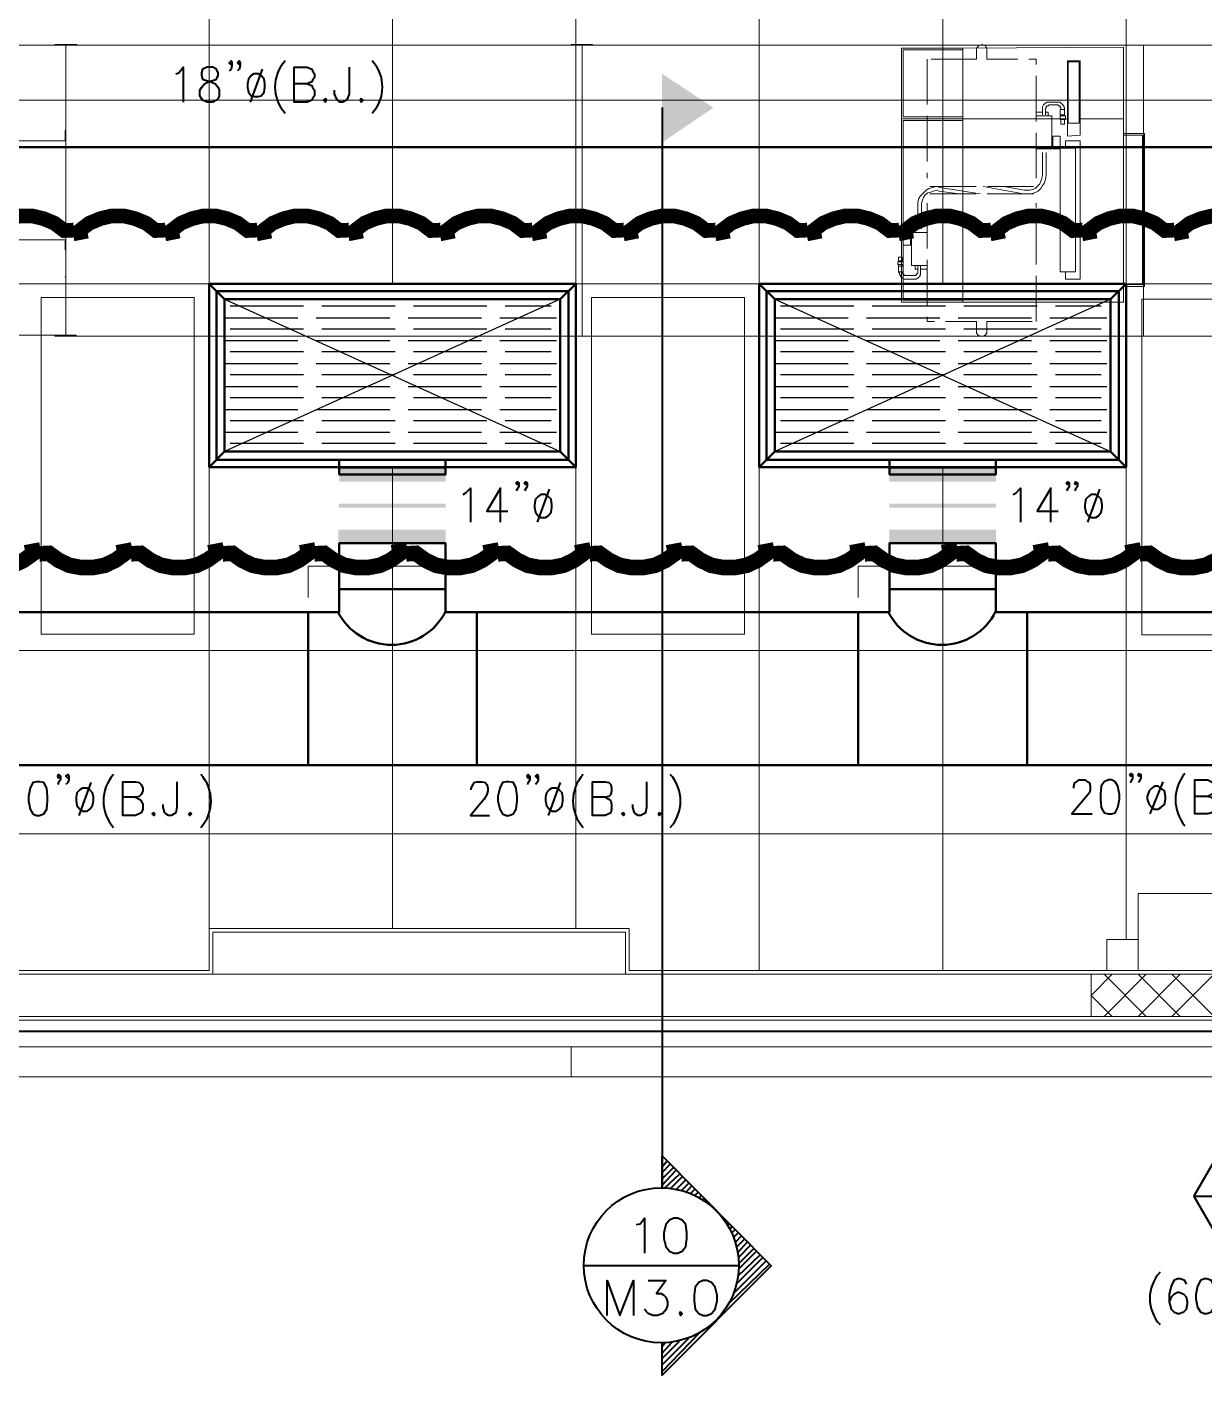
# Model space of a CAD drawing. Header units: inches. Extents: x 5 to 516, y -193 to 129.
# Drawn here: x 402.33 to 415.17, y -153.82 to -139.12 of the extents above; entities that cross this region are included whole.
import ezdxf

# ---------------------------------------------------------------- set-up
doc = ezdxf.new("R2010")
doc.units = ezdxf.units.IN
doc.header["$MEASUREMENT"] = 0
doc.linetypes.add('PDF_IMPORT', pattern=[1, 0.8, -0.2])
doc.layers.add('PDF10_Geometry', color=7, linetype='Continuous')
doc.layers.add('PDF10_Solid Fills', color=7, linetype='Continuous')

msp = doc.modelspace()

# ---------------------------------------------------------------- hatches: boundary and pattern name
at = {"layer": 'PDF10_Solid Fills', "transparency": 33554559}
for points in [[(405.7376316, -144.0767353), (406.8975845, -144.0767353), (406.8975845, -143.9267414), (405.7376316, -143.9267414)], [(411.7373879, -144.0767353), (412.8973408, -144.0767353), (412.8973408, -143.9267414), (411.7373879, -143.9267414)], [(405.7276286, -144.356724), (406.8975811, -144.356724), (406.8975811, -144.3167256), (405.7376282, -144.3167256)], [(411.7373879, -144.356724), (412.8973408, -144.356724), (412.8973408, -144.3167256), (411.7373879, -144.3167256)], [(405.7276286, -144.7467081), (406.8975811, -144.7467081), (406.8975811, -144.5967142), (405.7276286, -144.5967142)], [(411.7373879, -144.7467081), (412.8973408, -144.7467081), (412.8973408, -144.5967142), (411.7373879, -144.5967142)]]:
    msp.add_hatch(color=256, dxfattribs=at).paths.add_polyline_path(points)

# ---------------------------------------------------------------- linework, layer by layer
at = {"layer": 'PDF10_Geometry', "color": 251, "lineweight": 13, "true_color": 0x4d4d4d}
for points in [[(414.3172832, -131.4072465), (414.3172832, -149.0665293)], [(404.3176893, -132.2372162), (404.3176893, -148.9465376)], [(408.3175268, -133.487162), (408.3175268, -148.9465342)], [(410.3174456, -133.487162), (410.3174456, -149.4065155)], [(406.317608, -137.9169855), (406.317608, -141.916823)], [(412.3173644, -137.9169855), (412.3173644, -141.916823)], [(386.5184053, -139.9169043), (456.4155667, -139.9169043)], [(370.4390516, -141.916823), (461.8153406, -141.916823)], [(406.317608, -143.9167418), (406.317608, -148.9465376)], [(412.3173644, -143.9167418), (412.3173644, -149.4065189)], [(389.268297, -145.9166606), (463.3952866, -145.9166606)], [(389.268297, -147.9165794), (416.7771799, -147.9165794)], [(414.4472745, -149.4065189), (414.4472745, -148.566553), (415.9472136, -148.566553), (415.9472136, -149.4065189)]]:
    msp.add_lwpolyline(points, dxfattribs=at)
at = {"layer": 'PDF10_Geometry', "lineweight": 13}
for points in [[(398.5179214, -140.2468909), (398.5079218, -140.2468909), (398.5079218, -139.3169286), (402.7477496, -139.3169286), (402.8277464, -139.3169286), (402.8677447, -139.3169286), (402.8677447, -139.306929), (402.8277464, -139.306929), (402.6877521, -139.306929), (402.6377541, -139.306929)], [(402.6377575, -139.306929), (402.6377575, -139.3169286)], [(402.6477537, -139.306929), (402.6477537, -139.3169286), (402.6877521, -139.3169286), (402.7677488, -139.3169286), (408.3875206, -139.3169286), (408.3175234, -139.3169286), (408.2675255, -139.3169286), (408.2675255, -139.306929)], [(402.8777477, -139.3169286), (402.8777477, -139.306929), (402.8377494, -139.306929), (402.6877554, -139.306929), (402.6477571, -139.306929)], [(402.7577526, -142.4867999), (402.7577526, -139.3169286), (402.7577526, -140.2468909), (402.747753, -140.2468909)], [(408.3875206, -139.3169286), (408.3875206, -142.4867999), (402.7677488, -142.4867999)], [(402.9277423, -139.3169286), (402.9377419, -139.3169286)], [(402.9277423, -139.3169286), (402.9277423, -139.3169286)], [(402.9377453, -139.3169286), (402.9877433, -139.3169286), (402.9377453, -139.3169286)], [(402.9877399, -139.3169286), (402.9977395, -139.3169286)], [(402.9877399, -139.3169286), (402.9877399, -139.3169286)], [(408.4975195, -139.3169286), (408.4975195, -139.306929), (408.4575211, -139.306929), (408.3175268, -139.306929), (408.2675288, -139.306929)], [(413.1373311, -139.4669225), (412.7973449, -139.4669225), (412.7973449, -139.3669266), (412.7973449, -139.356927), (412.7973449, -139.3469274), (412.7873453, -139.3369278), (412.7873453, -139.3269282), (412.7773457, -139.3169286), (412.7673461, -139.3169286), (412.7573465, -139.3169286), (412.7473469, -139.306929), (412.7273477, -139.3169286), (412.7173481, -139.3169286), (412.7073485, -139.3169286), (412.7073485, -139.3269282), (412.6973489, -139.3369278), (412.6873493, -139.3469274), (412.6873493, -139.356927), (412.6873493, -139.3669266), (412.6873493, -139.4669225)], [(414.507272, -139.3169286), (417.3571563, -139.3169286)], [(417.4371565, -141.1968523), (417.4371565, -142.3168068), (417.4271569, -142.3268064), (417.3571597, -142.3268064), (417.3571597, -142.4867999), (414.5072754, -142.4867999), (414.5072754, -139.3169286)], [(413.647307, -140.0169002), (413.647307, -139.996901), (413.6373074, -139.9869014), (413.6373074, -139.9769018), (413.6273078, -139.9669022), (413.6173082, -139.9569026), (413.6073086, -139.946903), (413.597309, -139.9369035), (413.5773098, -139.9369035), (413.5673102, -139.9369035), (413.4873135, -139.9369035), (413.4673143, -139.9369035), (413.4573147, -139.9369035), (413.4373155, -139.946903), (413.4273159, -139.9569026), (413.4173163, -139.9669022), (413.4073167, -139.9869014), (413.4073167, -139.996901), (413.4073167, -140.0169002), (413.4073167, -140.0768978)], [(413.337323, -140.046899), (413.4073201, -140.046899)], [(413.4373189, -140.0768978), (413.4373189, -140.0169002), (413.4373189, -140.0069006), (413.4473185, -139.996901), (413.4473185, -139.9869014), (413.4573181, -139.9769018), (413.4673177, -139.9769018), (413.4773173, -139.9669022), (413.4873169, -139.9669022), (413.5673136, -139.9669022), (413.5773132, -139.9669022), (413.5773132, -139.9769018), (413.5873128, -139.9769018), (413.5973124, -139.9769018), (413.5973124, -139.9869014), (413.5973124, -139.996901), (413.607312, -139.996901), (413.607312, -140.0069006), (413.607312, -140.0169002)], [(413.4373189, -140.046899), (413.4673177, -140.046899), (413.4673177, -140.0868974)], [(413.6073086, -140.0768978), (413.6073086, -140.0868974)], [(413.647307, -140.0768978), (413.647307, -140.0868974)], [(413.6773091, -140.1168961), (412.5373554, -140.1168961)], [(413.337323, -140.0868974), (413.507316, -140.0868974), (413.507316, -140.4468827), (413.337323, -140.4468827)], [(413.5973124, -140.1268957), (413.6473104, -140.1268957), (413.6473104, -140.1768937), (413.607312, -140.1768937), (413.607312, -140.1268957)], [(414.287281, -140.1168961), (413.8173001, -140.1168961)], [(402.7477496, -140.2468909), (402.7477496, -140.3468868), (402.7477496, -140.3568864), (400.9078243, -140.3568864)], [(402.7477496, -140.3568864), (402.7577492, -140.3568864), (402.7577492, -141.4368425), (402.7477496, -141.4368425)], [(402.7477496, -140.3568864), (402.7477496, -140.3568864)], [(402.747753, -140.3568864), (402.7577526, -140.3568864), (402.7577526, -141.4368425), (402.747753, -141.4368425)], [(413.5173156, -140.366886), (413.507316, -140.366886)], [(413.4473151, -140.4868811), (413.4473151, -140.736871), (413.4373155, -140.7768693), (413.4273159, -140.8168677), (413.4073167, -140.8468665), (413.3873175, -140.8768653), (413.3573187, -140.9068641), (413.3173204, -140.9268633), (413.277322, -140.9368628), (413.2373236, -140.9368628), (413.1973252, -140.9368628), (412.7573431, -140.8568661)], [(413.4073167, -140.4868811), (413.4073167, -140.736871), (413.3973171, -140.7668697), (413.3873175, -140.7968685), (413.3773179, -140.8268673), (413.3573187, -140.8468665), (413.32732, -140.8768653), (413.3073208, -140.8868649), (413.2673224, -140.8968645), (413.2373236, -140.8968645), (413.2073248, -140.8968645), (412.9873338, -140.8568661)], [(413.5173156, -140.4068844), (413.507316, -140.4068844)], [(413.65731, -141.7868283), (413.5973124, -141.7868283), (413.5973124, -140.4368832), (413.65731, -140.4368832)], [(412.0473719, -141.3168474), (412.0473719, -141.0668576), (412.0473719, -141.0268592), (412.0573715, -140.9868608), (412.0773707, -140.956862), (412.1073695, -140.9268633), (412.1373683, -140.8968645), (412.1673671, -140.8768653), (412.2073655, -140.8668657), (412.2473638, -140.8568661), (412.2873622, -140.8668657), (412.7273443, -140.9368628)], [(412.0873703, -141.3168474), (412.0873703, -141.0668576), (412.0873703, -141.0368588), (412.0973699, -141.00686), (412.1073695, -140.9768612), (412.1273687, -140.9468624), (412.1573675, -140.9268633), (412.1873663, -140.9168637), (412.217365, -140.9068641), (412.2473638, -140.8968645), (412.2773626, -140.9068641), (412.4973537, -140.9368628)], [(411.9673752, -141.3968442), (411.9773748, -141.3968442)], [(412.1473679, -141.7168312), (411.9773748, -141.7168312), (411.9773748, -141.3568458), (412.1473679, -141.3568458)], [(398.5179214, -141.5468381), (398.5079218, -141.5468381), (398.5079218, -142.4768003), (402.7477496, -142.4768003), (402.8277464, -142.4768003), (402.8677447, -142.4768003), (402.8677447, -142.4867999), (402.8277464, -142.4867999), (402.6877521, -142.4867999), (402.6377541, -142.4867999)], [(400.9078243, -141.4368425), (402.7477496, -141.4368425), (402.7477496, -141.4468421), (402.7477496, -141.5468381)], [(402.7477496, -141.4368425), (402.7477496, -141.4368425)], [(402.747753, -141.5468381), (402.7577526, -141.5468381), (402.7577526, -142.4768003)], [(411.9673752, -141.4368425), (411.9773748, -141.4368425)], [(411.8873784, -141.6768328), (411.8873784, -141.6668332), (411.8373805, -141.6668332), (411.8373805, -141.6768328)], [(411.8373839, -141.6668332), (411.8373839, -141.6268348), (411.8773822, -141.6268348), (411.8773822, -141.6668332)], [(402.7477496, -141.8468259), (402.7477496, -141.8368263)], [(411.8373839, -141.7268308), (411.8373839, -141.7068316)], [(411.8373839, -141.7868283), (411.8473835, -141.7968279), (411.8473835, -141.8168271), (411.8573831, -141.8268267), (411.8573831, -141.8368263), (411.8673826, -141.8468259), (411.8773822, -141.8568255), (411.8973814, -141.8668251), (411.907381, -141.8668251), (411.9173806, -141.8668251), (412.007377, -141.8668251), (412.0173766, -141.8668251), (412.0273762, -141.8668251), (412.0473753, -141.8568255), (412.0573749, -141.8468259), (412.0673745, -141.8368263), (412.0673745, -141.8268267), (412.0773741, -141.8168271), (412.0773741, -141.7968279), (412.0773741, -141.7868283), (412.0773741, -141.7268308)], [(412.0473719, -141.7268308), (412.0473719, -141.7868283), (412.0473719, -141.7968279), (412.0473719, -141.8068275), (412.0373724, -141.8068275), (412.0373724, -141.8168271), (412.0273728, -141.8168271), (412.0273728, -141.8268267), (412.0173732, -141.8268267), (412.0073736, -141.8268267), (411.9173772, -141.8268267), (411.9073776, -141.8268267), (411.897378, -141.8268267), (411.897378, -141.8168271), (411.8873784, -141.8168271), (411.8873784, -141.8068275), (411.8773789, -141.8068275), (411.8773789, -141.7968279), (411.8773789, -141.7868283)], [(411.8773822, -141.7268308), (411.8773822, -141.7068316)], [(412.0473719, -141.7568295), (412.0173732, -141.7568295), (412.0173732, -141.7168312)], [(412.1473679, -141.7568295), (412.0773707, -141.7568295)], [(412.3473598, -142.3268064), (412.687346, -142.3268064), (412.687346, -142.4268023), (412.687346, -142.4468015), (412.687346, -142.4568011), (412.6973456, -142.4668007), (412.6973456, -142.4768003), (412.7073451, -142.4768003), (412.7173447, -142.4867999), (412.7273443, -142.4867999), (412.7473435, -142.4867999), (412.7573431, -142.4867999), (412.7673427, -142.4867999), (412.7773423, -142.4768003), (412.7873419, -142.4768003), (412.7873419, -142.4668007), (412.7973415, -142.4568011), (412.7973415, -142.4468015), (412.7973415, -142.4268023), (412.7973415, -142.3268064)], [(402.5277586, -142.4768003), (402.517759, -142.4768003)], [(402.5277586, -142.4768003), (402.5277586, -142.4768003)], [(402.5777599, -142.4768003), (402.5277619, -142.4768003), (402.5877595, -142.4768003)], [(402.5877561, -142.4768003), (402.5777565, -142.4768003)], [(402.5877561, -142.4768003), (402.5877561, -142.4768003)], [(402.6377575, -142.4768003), (402.6377575, -142.4867999)], [(402.6477537, -142.4867999), (402.6477537, -142.4867999)], [(402.8777477, -142.4867999), (402.8377494, -142.4867999), (402.6877554, -142.4867999), (402.6477571, -142.4867999), (402.6877554, -142.4867999), (402.7677522, -142.4867999)], [(408.2675255, -142.4867999), (408.2675255, -142.4867999)], [(408.4975195, -142.4867999), (408.4575211, -142.4867999), (408.3175268, -142.4867999), (408.2675288, -142.4867999), (408.3175268, -142.4867999), (408.387524, -142.4867999)], [(414.287281, -142.4867999), (414.2772814, -142.4867999)], [(414.287281, -142.4867999), (414.287281, -142.4867999)], [(414.3372823, -142.4867999), (414.2872844, -142.4867999), (414.3372823, -142.4867999)], [(414.3472785, -142.4867999), (414.337279, -142.4867999)], [(414.3472785, -142.4867999), (414.3472785, -142.4867999)], [(414.507272, -142.4867999), (414.507272, -142.4867999)], [(414.507272, -142.4867999), (414.507272, -142.4867999)], [(406.8975845, -144.996698), (405.3976454, -144.996698), (405.3976454, -145.3366842)], [(412.8973408, -144.996698), (411.3974017, -144.996698), (411.3974017, -145.3366842)], [(389.2683004, -145.906661), (389.2683004, -149.4065189), (404.3176893, -149.4065189), (404.3176893, -148.9465376), (408.8975033, -148.9465376), (408.8975033, -149.4065189), (423.136925, -149.4065189), (423.136925, -148.9465376), (423.9768909, -148.9465376), (423.9768909, -149.4065189), (427.3167552, -149.4065189), (427.3167552, -149.9664961)], [(413.9372986, -149.6765079), (414.1672892, -149.4465173)], [(414.0772929, -149.9064986), (414.5372742, -149.4465173)], [(414.5372742, -149.9064986), (414.0772929, -149.4465173)], [(414.4472745, -149.9064986), (414.9072558, -149.4465173)], [(414.9072558, -149.9064986), (414.4472745, -149.4465173)], [(414.8172628, -149.9064986), (415.2772442, -149.4465173)], [(415.2772442, -149.9064986), (414.8172628, -149.4465173)], [(414.1672859, -149.9064986), (413.9372952, -149.6765079)], [(388.9383071, -149.9464969), (427.2767501, -149.9464969), (427.2767501, -149.9064986), (427.2767501, -150.5664718), (388.9383071, -150.5664718), (388.9383071, -149.9064986)], [(388.9383071, -150.2364852), (427.2767501, -150.2364852)], [(408.2675255, -150.5664718), (408.2675255, -150.2364852)]]:
    msp.add_lwpolyline(points, dxfattribs=at)
for points in [[(414.507272, -139.3169286), (414.507272, -142.4867999), (408.3875206, -142.4867999), (408.3875206, -139.3169286)], [(412.5373554, -139.3469274), (412.5373554, -139.3669266), (411.8873818, -139.3669266), (411.8873818, -140.096897), (412.5373554, -140.096897), (412.5373554, -140.1168961), (411.8673826, -140.1168961), (411.8673826, -139.3469274)], [(414.287281, -142.1168149), (412.537352, -142.1168149), (412.537352, -139.3469274), (414.287281, -139.3369278)], [(413.8173035, -140.2968888), (413.6773091, -140.3068884), (413.6773091, -139.4869217), (413.8173035, -139.4869217)], [(413.8073005, -139.4969213), (413.6873053, -139.4969213), (413.6873053, -140.1668941), (413.8073005, -140.1668941)], [(413.5973124, -140.0169002), (413.6473104, -140.0169002), (413.6473104, -140.0768978), (413.5973124, -140.0768978)], [(412.5373554, -140.1168961), (412.5373554, -140.1368953), (411.8873818, -140.1368953), (411.8873818, -142.0968157), (412.5373554, -142.0968157), (412.5373554, -142.1168149), (411.8673826, -142.1168149), (411.8673826, -140.1168961)], [(413.65731, -140.0868974), (413.65731, -140.1268957), (413.5973124, -140.1268957), (413.5973124, -140.0868974)], [(413.5973124, -140.3068884), (413.5173156, -140.3068884), (413.5173156, -140.4468827), (413.5973124, -140.4468827)], [(413.65731, -141.8668251), (413.8173035, -141.8668251), (413.8173035, -140.3568864), (413.65731, -140.3568864), (413.65731, -140.4368832), (413.7673055, -140.4368832), (413.7673055, -141.7868283), (413.65731, -141.7868283)], [(414.287281, -141.9468218), (414.5172716, -141.9468218), (414.5172716, -140.2768896), (414.287281, -140.2768896), (414.287281, -140.2968888), (414.4972725, -140.2968888), (414.4972725, -141.9268226), (414.287281, -141.9268226)], [(411.8873784, -141.4968401), (411.9673752, -141.4968401), (411.9673752, -141.3468462), (411.8873784, -141.3468462)], [(411.8273809, -141.7068316), (411.8273809, -141.6768328), (411.8873784, -141.6768328), (411.8873784, -141.7068316)], [(411.8873784, -141.7868283), (411.8373805, -141.7868283), (411.8373805, -141.7268308), (411.8873784, -141.7268308)]]:
    msp.add_lwpolyline(points, close=True, dxfattribs=at)
at = {"layer": 'PDF10_Geometry', "lineweight": 40}
for points in [[(404.5676757, -139.5069209), (404.5576761, -139.5269201), (404.5376769, -139.5069209), (404.5576761, -139.4869217), (404.5676757, -139.5069209), (404.5676757, -139.5369197), (404.5576761, -139.5769181), (404.5376769, -139.5969173)], [(404.6576754, -139.5069209), (404.6476759, -139.5269201), (404.6276767, -139.5069209), (404.6476759, -139.4869217), (404.6576754, -139.5069209), (404.6576754, -139.5369197), (404.6476759, -139.5769181), (404.6276767, -139.5969173)], [(403.9577039, -139.626916), (403.9877027, -139.6169165), (404.0377006, -139.5569189), (404.0377006, -139.9369035)], [(404.8976657, -139.5769181), (404.767671, -139.9369035)], [(405.3876424, -139.7369116), (405.4376404, -139.7569108), (405.44764, -139.77691), (405.4676392, -139.8069087), (405.4676392, -139.8669063), (405.44764, -139.8969051), (405.4376404, -139.9169043), (405.3876424, -139.9369035), (405.2476481, -139.9369035), (405.2476481, -139.5569189), (405.3876424, -139.5569189), (405.4376404, -139.5769181), (405.44764, -139.5969173), (405.4676392, -139.626916), (405.4676392, -139.6669144), (405.44764, -139.6969132), (405.4376404, -139.7169124), (405.3876424, -139.7369116), (405.2476481, -139.7369116)], [(405.8476237, -139.5569189), (405.8476237, -139.8469071), (405.8276245, -139.8969051), (405.8176249, -139.9169043), (405.7776266, -139.9369035), (405.7476278, -139.9369035), (405.717629, -139.9169043), (405.7076294, -139.8969051), (405.6876302, -139.8469071), (405.6876302, -139.8069087)], [(409.2574886, -139.996901), (409.2574886, -151.7764226), (409.2574886, -151.4264368), (410.4474403, -152.6263881), (409.2574886, -153.8163398), (409.2574886, -153.466354)], [(407.0875734, -144.2167296), (407.1175722, -144.1967305), (407.1675701, -144.1467325), (407.1675701, -144.5167175)], [(407.4975601, -144.5167175), (407.4975601, -144.1467325), (407.3475662, -144.3967223), (407.5775569, -144.3967223)], [(407.697552, -144.0867349), (407.6775528, -144.1067341), (407.6675532, -144.0867349), (407.6775528, -144.0767353), (407.697552, -144.0867349), (407.697552, -144.1267333), (407.6775528, -144.1567321), (407.6675532, -144.1767313)], [(407.7875449, -144.0867349), (407.7675458, -144.1067341), (407.7575462, -144.0867349), (407.7675458, -144.0767353), (407.7875449, -144.0867349), (407.7875449, -144.1267333), (407.7675458, -144.1567321), (407.7575462, -144.1767313)], [(408.0275352, -144.1567321), (407.8975405, -144.5167175)], [(413.0873297, -144.2167296), (413.1173285, -144.1967305), (413.1673265, -144.1467325), (413.1673265, -144.5167175)], [(413.4973165, -144.5167175), (413.4973165, -144.1467325), (413.3473225, -144.3967223), (413.5773132, -144.3967223)], [(413.6973083, -144.0867349), (413.6773091, -144.1067341), (413.6673096, -144.0867349), (413.6773091, -144.0767353), (413.6973083, -144.0867349), (413.6973083, -144.1267333), (413.6773091, -144.1567321), (413.6673096, -144.1767313)], [(413.7873013, -144.0867349), (413.7673021, -144.1067341), (413.7573025, -144.0867349), (413.7673021, -144.0767353), (413.7873013, -144.0867349), (413.7873013, -144.1267333), (413.7673021, -144.1567321), (413.7573025, -144.1767313)], [(414.0272915, -144.1567321), (413.8972968, -144.5167175)], [(402.697755, -147.286605), (402.6777559, -147.3066042), (402.6677563, -147.286605), (402.6777559, -147.2666058), (402.697755, -147.286605), (402.697755, -147.3266033), (402.6777559, -147.3566021), (402.6677563, -147.3766013)], [(402.787748, -147.286605), (402.7777484, -147.3066042), (402.7577492, -147.286605), (402.7777484, -147.2666058), (402.787748, -147.286605), (402.787748, -147.3266033), (402.7777484, -147.3566021), (402.7577492, -147.3766013)], [(407.8175471, -147.286605), (407.7975479, -147.3066042), (407.7875483, -147.286605), (407.7975479, -147.2666058), (407.8175471, -147.286605), (407.8175471, -147.3266033), (407.7975479, -147.3566021), (407.7875483, -147.3766013)], [(407.9075401, -147.286605), (407.8975405, -147.3066042), (407.8775413, -147.286605), (407.8975405, -147.2666058), (407.9075401, -147.286605), (407.9075401, -147.3266033), (407.8975405, -147.3566021), (407.8775413, -147.3766013)], [(414.3872769, -147.2666058), (414.3672777, -147.286605), (414.3572781, -147.2666058), (414.3672777, -147.2566062), (414.3872769, -147.2666058), (414.3872769, -147.3066042), (414.3672777, -147.3466025), (414.3572781, -147.3566021)], [(414.4772767, -147.2666058), (414.4572775, -147.286605), (414.4472779, -147.2666058), (414.4572775, -147.2566062), (414.4772767, -147.2666058), (414.4772767, -147.3066042), (414.4572775, -147.3466025), (414.4472779, -147.3566021)], [(403.0277383, -147.3566021), (402.8977435, -147.7165875)], [(403.5177217, -147.5165956), (403.5577201, -147.5365948), (403.5777193, -147.556594), (403.5977185, -147.5965924), (403.5977185, -147.6465904), (403.5777193, -147.6865887), (403.5577201, -147.6965883), (403.5177217, -147.7165875), (403.3777274, -147.7165875), (403.3777274, -147.3466025), (403.5177217, -147.3466025), (403.5577201, -147.3566021), (403.5777193, -147.3766013), (403.5977185, -147.4165997), (403.5977185, -147.4465985), (403.5777193, -147.4865968), (403.5577201, -147.506596), (403.5177217, -147.5165956), (403.3777274, -147.5165956)], [(403.9677001, -147.3466025), (403.9677001, -147.6265912), (403.9577005, -147.6865887), (403.9377013, -147.6965883), (403.9077025, -147.7165875), (403.8777037, -147.7165875), (403.847705, -147.6965883), (403.8377054, -147.6865887), (403.8177062, -147.6265912), (403.8177062, -147.5965924)], [(407.1775731, -147.4365989), (407.1775731, -147.4165997), (407.1975723, -147.3766013), (407.2075719, -147.3566021), (407.2375707, -147.3466025), (407.2975682, -147.3466025), (407.327567, -147.3566021), (407.3475662, -147.3766013), (407.3575658, -147.4165997), (407.3575658, -147.4465985), (407.3475662, -147.4865968), (407.3175674, -147.5365948), (407.1675735, -147.7165875), (407.377565, -147.7165875)], [(408.1475303, -147.3566021), (408.0175356, -147.7165875)], [(408.6375138, -147.5165956), (408.6775122, -147.5365948), (408.6975114, -147.556594), (408.707511, -147.5965924), (408.707511, -147.6465904), (408.6975114, -147.6865887), (408.6775122, -147.6965883), (408.6375138, -147.7165875), (408.4975195, -147.7165875), (408.4975195, -147.3466025), (408.6375138, -147.3466025), (408.6775122, -147.3566021), (408.6975114, -147.3766013), (408.707511, -147.4165997), (408.707511, -147.4465985), (408.6975114, -147.4865968), (408.6775122, -147.506596), (408.6375138, -147.5165956), (408.4975195, -147.5165956)], [(409.0874922, -147.3466025), (409.0874922, -147.6265912), (409.0774926, -147.6865887), (409.0574934, -147.6965883), (409.0274946, -147.7165875), (408.9974958, -147.7165875), (408.967497, -147.6965883), (408.9574974, -147.6865887), (408.9374982, -147.6265912), (408.9374982, -147.5965924)], [(413.7473029, -147.4165997), (413.7473029, -147.3966005), (413.7573025, -147.3566021), (413.7773017, -147.3466025), (413.8073005, -147.3266033), (413.867298, -147.3266033), (413.8972968, -147.3466025), (413.917296, -147.3566021), (413.9272956, -147.3966005), (413.9272956, -147.4365989), (413.917296, -147.4665977), (413.8772976, -147.5165956), (413.7273037, -147.6965883), (413.9472948, -147.6965883)], [(414.7172669, -147.3466025), (414.5772726, -147.6965883)], [(415.2072436, -147.506596), (415.247242, -147.5165956), (415.2672412, -147.5365948), (415.2772408, -147.5765932), (415.2772408, -147.6265912), (415.2672412, -147.6665895), (415.247242, -147.6865887), (415.2072436, -147.6965883), (415.0672493, -147.6965883), (415.0672493, -147.3266033), (415.2072436, -147.3266033), (415.247242, -147.3466025), (415.2672412, -147.3566021), (415.2772408, -147.3966005), (415.2772408, -147.4365989), (415.2672412, -147.4665977), (415.247242, -147.4865968), (415.2072436, -147.506596), (415.0672493, -147.506596)], [(388.9383071, -150.0664921), (427.2767501, -150.0664921)], [(415.0572531, -151.8664224), (416.807182, -151.8664224), (416.3771995, -151.1064532), (415.4972352, -151.1064532), (415.0572531, -151.8664224), (415.4972352, -152.6263915), (416.3771995, -152.6263915), (416.807182, -151.8664224)], [(409.2574886, -151.5464354), (409.3074866, -151.4864378)], [(409.2574886, -151.6064329), (409.347485, -151.5164366)], [(409.2574886, -151.6764267), (409.3774838, -151.5564316)], [(409.2574886, -151.7464272), (409.4074826, -151.5864337)], [(409.287484, -151.7764226), (409.4474775, -151.6264287)], [(409.3474816, -151.7864256), (409.4774763, -151.6564309)], [(409.4074792, -151.7964218), (409.5174747, -151.6864263)], [(409.4674767, -151.8064248), (409.5474735, -151.7264281)], [(409.5174781, -151.826424), (409.5774756, -151.7564268)], [(409.5674727, -151.8364202), (409.6174706, -151.7864222)], [(409.617474, -151.8564194), (409.6474728, -151.8264206)], [(409.6574724, -151.8864216), (409.6874712, -151.8564228)], [(409.6974708, -151.9064207), (409.71747, -151.8964211)], [(409.7374691, -151.9364161), (409.7474687, -151.9264165)], [(409.7774675, -151.9664183), (409.7874671, -151.9564187)], [(408.9775, -152.1764064), (409.0174984, -152.1664068), (409.0674964, -152.1064092), (409.0674964, -152.4863938)], [(409.9474572, -152.136408), (409.9574568, -152.1264084)], [(409.9674564, -152.1764064), (409.9874556, -152.1664068)], [(409.9974586, -152.2264077), (410.0174578, -152.196409)], [(410.0174578, -152.2664061), (410.0574562, -152.2264077)], [(410.037457, -152.3164007), (410.0874549, -152.2664027)], [(410.0574562, -152.3664021), (410.1274533, -152.2964049)], [(410.0774553, -152.4163966), (410.1574521, -152.3363999)], [(410.0874515, -152.4763942), (410.1874475, -152.3663987)], [(410.0974545, -152.5263956), (410.2274492, -152.3964008)], [(410.0474532, -152.9163763), (410.397439, -152.5663906)], [(410.0774553, -152.8163804), (410.357444, -152.5363918)], [(410.0874515, -152.7363836), (410.3274418, -152.506393)], [(410.0974545, -152.5963893), (410.257448, -152.4363958)], [(410.0974545, -152.6563869), (410.2874468, -152.4663946)], [(410.0974545, -152.6263915), (408.4075232, -152.6263915)], [(409.9874556, -153.0363715), (410.4274377, -152.6063889)], [(408.657513, -153.1663696), (408.657513, -152.786385), (408.7975073, -153.1663696), (408.9475012, -152.786385), (408.9475012, -153.1663696)], [(409.1074913, -152.786385), (409.2974836, -152.786385), (409.1974877, -152.9263793), (409.2474857, -152.9263793), (409.2774844, -152.9463785), (409.2974836, -152.9663777), (409.3174828, -153.0163757), (409.3174828, -153.056374), (409.2974836, -153.106372), (409.2674848, -153.1463704), (409.2074873, -153.1663696), (409.1574893, -153.1663696), (409.1074913, -153.1463704), (409.0874922, -153.1263712), (409.067493, -153.0963724)], [(414.9772564, -152.8263834), (414.9572572, -152.786385), (414.9072592, -152.7663858), (414.8772604, -152.7663858), (414.837262, -152.786385), (414.8072633, -152.8463826), (414.7872641, -152.9363789), (414.7872641, -153.0163757), (414.8072633, -153.0963724), (414.837262, -153.1263712), (414.8772604, -153.1463704), (414.8972596, -153.1463704), (414.9472576, -153.1263712), (414.9772564, -153.0963724), (414.9872559, -153.0363749), (414.9872559, -153.0163757), (414.9772564, -152.9663777), (414.9472576, -152.9363789), (414.8972596, -152.9163797), (414.8772604, -152.9163797), (414.837262, -152.9363789), (414.8072633, -152.9663777), (414.7872641, -153.0163757)], [(409.2574886, -153.7763414), (409.667472, -153.3563585)], [(409.2574886, -153.7063476), (409.5474769, -153.4163594)], [(409.2574886, -153.6363471), (409.4474809, -153.4463548)], [(409.2574886, -153.5763495), (409.3674842, -153.4563544)], [(409.2574886, -153.5063558), (409.2874874, -153.4663574)]]:
    msp.add_lwpolyline(points, dxfattribs=at)
at = {"layer": 'PDF10_Geometry', "linetype": 'PDF_IMPORT', "lineweight": 13, "ltscale": 0.619975}
for points in [[(412.687346, -139.4669225), (412.1473679, -139.4669225), (412.1473679, -140.7668697)], [(413.337323, -140.7668697), (413.337323, -139.4669225), (413.2573262, -139.4669225)], [(412.1473679, -141.0368588), (412.1473679, -142.3268064), (412.2273646, -142.3268064)], [(412.7973449, -142.3268064), (413.337323, -142.3268064), (413.337323, -141.0368588)]]:
    msp.add_lwpolyline(points, dxfattribs=at)
at = {"layer": 'PDF10_Geometry', "lineweight": 40}
for points in [[(404.2976901, -139.5569189), (404.2476921, -139.5769181), (404.2376925, -139.6169165), (404.2376925, -139.6469152), (404.2476921, -139.6869136), (404.2776909, -139.6969132), (404.3376884, -139.7169124), (404.3876864, -139.7369116), (404.4176852, -139.77691), (404.4276848, -139.8069087), (404.4276848, -139.8669063), (404.4176852, -139.8969051), (404.397686, -139.9169043), (404.3576876, -139.9369035), (404.2976901, -139.9369035), (404.2476921, -139.9169043), (404.2376925, -139.8969051), (404.2176933, -139.8669063), (404.2176933, -139.8069087), (404.2376925, -139.77691), (404.2676913, -139.7369116), (404.3076897, -139.7169124), (404.3676872, -139.6969132), (404.397686, -139.6869136), (404.4176852, -139.6469152), (404.4176852, -139.6169165), (404.397686, -139.5769181), (404.3576876, -139.5569189)], [(404.807666, -139.626916), (404.7776672, -139.6469152), (404.7476684, -139.6869136), (404.7376688, -139.7369116), (404.7376688, -139.77691), (404.7476684, -139.8269079), (404.7776672, -139.8669063), (404.807666, -139.8769059), (404.8576639, -139.8769059), (404.8876627, -139.8669063), (404.9176615, -139.8269079), (404.9276611, -139.77691), (404.9276611, -139.7369116), (404.9176615, -139.6869136), (404.8876627, -139.6469152), (404.8576639, -139.626916)], [(405.5876343, -139.8969051), (405.5676351, -139.9169043), (405.5876343, -139.9369035), (405.5976339, -139.9169043)], [(405.9776218, -139.8969051), (405.9676222, -139.9169043), (405.9776218, -139.9369035), (405.997621, -139.9169043)], [(407.9375422, -144.2167296), (407.9075435, -144.2367288), (407.8775447, -144.2667276), (407.8675451, -144.3267252), (407.8675451, -144.356724), (407.8775447, -144.4067219), (407.9075435, -144.4467203), (407.9375422, -144.4667195), (407.9875402, -144.4667195), (408.017539, -144.4467203), (408.0475378, -144.4067219), (408.0575374, -144.356724), (408.0575374, -144.3267252), (408.0475378, -144.2667276), (408.017539, -144.2367288), (407.9875402, -144.2167296)], [(413.9372986, -144.2167296), (413.9072998, -144.2367288), (413.877301, -144.2667276), (413.8673014, -144.3267252), (413.8673014, -144.356724), (413.877301, -144.4067219), (413.9072998, -144.4467203), (413.9372986, -144.4667195), (413.9872966, -144.4667195), (414.0172953, -144.4467203), (414.0472941, -144.4067219), (414.0572937, -144.356724), (414.0572937, -144.3267252), (414.0472941, -144.2667276), (414.0172953, -144.2367288), (413.9872966, -144.2167296)], [(402.4377656, -147.3466025), (402.3977672, -147.3566021), (402.3677684, -147.4165997), (402.3477693, -147.506596), (402.3477693, -147.556594), (402.3677684, -147.6465904), (402.3977672, -147.6965883), (402.4377656, -147.7165875), (402.4677644, -147.7165875), (402.5177624, -147.6965883), (402.5477611, -147.6465904), (402.5577607, -147.556594), (402.5577607, -147.506596), (402.5477611, -147.4165997), (402.5177624, -147.3566021), (402.4677644, -147.3466025)], [(402.9377453, -147.4165997), (402.9077465, -147.4365989), (402.8777477, -147.4665977), (402.8677481, -147.5165956), (402.8677481, -147.556594), (402.8777477, -147.606592), (402.9077465, -147.6465904), (402.9377453, -147.6665895), (402.9877433, -147.6665895), (403.017742, -147.6465904), (403.0477408, -147.606592), (403.0577404, -147.556594), (403.0577404, -147.5165956), (403.0477408, -147.4665977), (403.017742, -147.4365989), (402.9877433, -147.4165997)], [(407.5575577, -147.3466025), (407.5175593, -147.3566021), (407.4875605, -147.4165997), (407.4675613, -147.506596), (407.4675613, -147.556594), (407.4875605, -147.6465904), (407.5175593, -147.6965883), (407.5575577, -147.7165875), (407.5875565, -147.7165875), (407.6375544, -147.6965883), (407.6675532, -147.6465904), (407.6775528, -147.556594), (407.6775528, -147.506596), (407.6675532, -147.4165997), (407.6375544, -147.3566021), (407.5875565, -147.3466025)], [(408.0575374, -147.4165997), (408.0275386, -147.4365989), (407.9975398, -147.4665977), (407.9875402, -147.5165956), (407.9875402, -147.556594), (407.9975398, -147.606592), (408.0275386, -147.6465904), (408.0575374, -147.6665895), (408.1075353, -147.6665895), (408.1375341, -147.6465904), (408.1675329, -147.606592), (408.1775325, -147.556594), (408.1775325, -147.5165956), (408.1675329, -147.4665977), (408.1375341, -147.4365989), (408.1075353, -147.4165997)], [(414.1272875, -147.3266033), (414.0772895, -147.3466025), (414.0472907, -147.3966005), (414.0372911, -147.4865968), (414.0372911, -147.5365948), (414.0472907, -147.6265912), (414.0772895, -147.6865887), (414.1272875, -147.6965883), (414.1572863, -147.6965883), (414.1972846, -147.6865887), (414.2272834, -147.6265912), (414.2472826, -147.5365948), (414.2472826, -147.4865968), (414.2272834, -147.3966005), (414.1972846, -147.3466025), (414.1572863, -147.3266033)], [(414.6272672, -147.3966005), (414.5972684, -147.4165997), (414.5672696, -147.4465985), (414.5472704, -147.506596), (414.5472704, -147.5365948), (414.5672696, -147.5965924), (414.5972684, -147.6265912), (414.6272672, -147.6465904), (414.6672655, -147.6465904), (414.6972643, -147.6265912), (414.7372627, -147.5965924), (414.7472623, -147.5365948), (414.7472623, -147.506596), (414.7372627, -147.4465985), (414.6972643, -147.4165997), (414.6672655, -147.3966005)], [(403.7177136, -147.6865887), (403.6977144, -147.6965883), (403.7177136, -147.7165875), (403.7277132, -147.6965883)], [(404.1076944, -147.6865887), (404.0976948, -147.6965883), (404.1076944, -147.7165875), (404.1276936, -147.6965883)], [(408.8375057, -147.6865887), (408.8175065, -147.6965883), (408.8375057, -147.7165875), (408.8475053, -147.6965883)], [(409.2274865, -147.6865887), (409.2174869, -147.6965883), (409.2274865, -147.7165875), (409.2474857, -147.6965883)], [(409.38748, -152.1064126), (409.337482, -152.1264118), (409.2974836, -152.1764098), (409.2774844, -152.2664061), (409.2774844, -152.3264037), (409.2974836, -152.4164), (409.337482, -152.466398), (409.38748, -152.4863972), (409.4274783, -152.4863972), (409.4774763, -152.466398), (409.5174747, -152.4164), (409.5274743, -152.3264037), (409.5274743, -152.2664061), (409.5174747, -152.1764098), (409.4774763, -152.1264118), (409.4274783, -152.1064126)], [(409.707467, -152.786385), (409.657469, -152.8063842), (409.6174706, -152.8563822), (409.607471, -152.9463785), (409.607471, -153.0063761), (409.6174706, -153.0963724), (409.657469, -153.1463704), (409.707467, -153.1663696), (409.7474654, -153.1663696), (409.7974633, -153.1463704), (409.8374617, -153.0963724), (409.8574609, -153.0063761), (409.8574609, -152.9463785), (409.8374617, -152.8563822), (409.7974633, -152.8063842), (409.7474654, -152.786385)], [(415.1672452, -152.7663858), (415.1272469, -152.786385), (415.0972481, -152.8463826), (415.0772489, -152.9363789), (415.0772489, -152.9863769), (415.0972481, -153.0763732), (415.1272469, -153.1263712), (415.1672452, -153.1463704), (415.197244, -153.1463704), (415.247242, -153.1263712), (415.2772408, -153.0763732), (415.2872404, -152.9863769), (415.2872404, -152.9363789), (415.2772408, -152.8463826), (415.247242, -152.786385), (415.197244, -152.7663858)], [(409.4574805, -153.1263712), (409.4474809, -153.1463704), (409.4574805, -153.1663696), (409.4774797, -153.1463704)]]:
    msp.add_lwpolyline(points, close=True, dxfattribs=at)
at = {"layer": 'PDF10_Geometry', "lineweight": 50}
for points in [[(429.3966674, -140.4268836), (393.1681387, -140.4268836), (393.2381358, -140.416884), (393.308133, -140.3968848), (393.3181326, -140.3968848)], [(404.487679, -142.0868161), (404.3176859, -141.916823)], [(408.1475303, -142.0868161), (408.3175234, -141.916823)], [(410.4874353, -142.0868161), (410.3174422, -141.916823)], [(414.1472867, -142.0868161), (414.3172798, -141.916823)], [(404.487679, -143.7467487), (404.3176859, -143.9167418)], [(408.1475303, -143.7467487), (408.3175234, -143.9167418)], [(410.4874353, -143.7467487), (410.3174422, -143.9167418)], [(414.1472867, -143.7467487), (414.3172798, -143.9167418)], [(401.2378143, -145.4966777), (405.3976454, -145.4966777)], [(407.2375707, -145.4966777), (411.3974017, -145.4966777)], [(413.237327, -145.4966777), (417.4071577, -145.4966777)], [(401.2378143, -147.1666098), (405.3976454, -147.1666098)], [(407.2375707, -147.1666098), (411.3974017, -147.1666098)], [(413.237327, -147.1666098), (417.4071577, -147.1666098)]]:
    msp.add_lwpolyline(points, dxfattribs=at)
at = {"layer": 'PDF10_Geometry', "linetype": 'PDF_IMPORT', "lineweight": 13, "ltscale": 0.629974}
for points in [[(413.3073208, -140.9368628), (412.1773667, -140.9368628)], [(412.1773701, -140.8568661), (413.3073242, -140.8568661)]]:
    msp.add_lwpolyline(points, dxfattribs=at)
at = {"layer": 'PDF10_Geometry', "lineweight": 0}
for points, const_width in [([(402.8427458, -141.3318468), (402.73775, -141.3368466), (402.6327543, -141.2568499), (402.5127592, -141.2068519), (402.3877642, -141.1768531), (402.2577695, -141.1768531), (402.1327746, -141.2068519), (402.0127795, -141.2568499), (401.9077837, -141.3368466), (401.9277829, -141.4368425)], 0.1599935), ([(403.8427052, -141.3318468), (403.7377094, -141.3368466), (403.6327137, -141.2568499), (403.5127186, -141.2068519), (403.3877236, -141.1768531), (403.2577289, -141.1768531), (403.132734, -141.2068519), (403.0127389, -141.2568499), (402.9077431, -141.3368466), (402.9277423, -141.4368425)], 0.1599935), ([(404.8426645, -141.3318468), (404.7376688, -141.3368466), (404.6326731, -141.2568499), (404.5126779, -141.2068519), (404.387683, -141.1768531), (404.2576883, -141.1768531), (404.1326934, -141.2068519), (404.0126983, -141.2568499), (403.9077025, -141.3368466), (403.9277017, -141.4368425)], 0.1599935), ([(405.8426239, -141.3318468), (405.7376282, -141.3368466), (405.6326325, -141.2568499), (405.5126373, -141.2068519), (405.3876424, -141.1768531), (405.2576477, -141.1768531), (405.1326528, -141.2068519), (405.0126576, -141.2568499), (404.9076619, -141.3368466), (404.9276611, -141.4368425)], 0.1599935), ([(406.8425833, -141.3318468), (406.7375876, -141.3368466), (406.6325919, -141.2568499), (406.5125967, -141.2068519), (406.3876018, -141.1768531), (406.2576071, -141.1768531), (406.1326122, -141.2068519), (406.012617, -141.2568499), (405.9076213, -141.3368466), (405.9276205, -141.4368425)], 0.1599935), ([(407.8425427, -141.3318468), (407.737547, -141.3368466), (407.6325512, -141.2568499), (407.5125561, -141.2068519), (407.3875612, -141.1768531), (407.2575665, -141.1768531), (407.1325715, -141.2068519), (407.0125764, -141.2568499), (406.9075807, -141.3368466), (406.9275799, -141.4368425)], 0.1599935), ([(408.8425021, -141.3318468), (408.7375064, -141.3368466), (408.6325106, -141.2568499), (408.5125155, -141.2068519), (408.3875206, -141.1768531), (408.2575259, -141.1768531), (408.1325309, -141.2068519), (408.0125358, -141.2568499), (407.9075401, -141.3368466), (407.9275393, -141.4368425)], 0.1599935), ([(409.8424615, -141.3318468), (409.7374658, -141.3368466), (409.63247, -141.2568499), (409.5124749, -141.2068519), (409.38748, -141.1768531), (409.2574853, -141.1768531), (409.1324903, -141.2068519), (409.0124952, -141.2568499), (408.9074995, -141.3368466), (408.9274987, -141.4368425)], 0.1599935), ([(410.8424209, -141.3318468), (410.7374251, -141.3368466), (410.6324294, -141.2568499), (410.5124343, -141.2068519), (410.3874394, -141.1768531), (410.2574446, -141.1768531), (410.1324497, -141.2068519), (410.0124546, -141.2568499), (409.9074589, -141.3368466), (409.927458, -141.4368425)], 0.1599935), ([(411.8423803, -141.3318468), (411.7373845, -141.3368466), (411.6323888, -141.2568499), (411.5123937, -141.2068519), (411.3873988, -141.1768531), (411.257404, -141.1768531), (411.1324091, -141.2068519), (411.012414, -141.2568499), (410.9074182, -141.3368466), (410.9274174, -141.4368425)], 0.1599935), ([(412.8423397, -141.3318468), (412.7373439, -141.3368466), (412.6323482, -141.2568499), (412.5123531, -141.2068519), (412.3873581, -141.1768531), (412.2573634, -141.1768531), (412.1323685, -141.2068519), (412.0123734, -141.2568499), (411.9073776, -141.3368466), (411.9273768, -141.4368425)], 0.1599935), ([(413.8422991, -141.3318468), (413.7373033, -141.3368466), (413.6323076, -141.2568499), (413.5123125, -141.2068519), (413.3873175, -141.1768531), (413.2573228, -141.1768531), (413.1323279, -141.2068519), (413.0123328, -141.2568499), (412.907337, -141.3368466), (412.9273362, -141.4368425)], 0.1599935), ([(414.8422584, -141.3318468), (414.7372627, -141.3368466), (414.632267, -141.2568499), (414.5122718, -141.2068519), (414.3872769, -141.1768531), (414.2572822, -141.1768531), (414.1322873, -141.2068519), (414.0122921, -141.2568499), (413.9072964, -141.3368466), (413.9272956, -141.4368425)], 0.1599935), ([(415.8422178, -141.3318468), (415.7372221, -141.3368466), (415.6322264, -141.2568499), (415.5122312, -141.2068519), (415.3872363, -141.1768531), (415.2572416, -141.1768531), (415.1322467, -141.2068519), (415.0122515, -141.2568499), (414.9072558, -141.3368466), (414.927255, -141.4368425)], 0.1599935), ([(401.467805, -144.8617035), (401.5728007, -144.8567037), (401.6777965, -144.9317006), (401.7927918, -144.9866984), (401.9227865, -145.0116974), (402.0527812, -145.0116974), (402.182776, -144.9866984), (402.2977713, -144.9317006), (402.402767, -144.8567037), (402.3827678, -144.7517079)], 0.1699931), ([(402.4677644, -144.8617035), (402.5727601, -144.8567037), (402.6777559, -144.9317006), (402.7927512, -144.9866984), (402.9227459, -145.0116974), (403.0527406, -145.0116974), (403.1827353, -144.9866984), (403.2977307, -144.9317006), (403.4027264, -144.8567037), (403.3827272, -144.7517079)], 0.1699931), ([(403.4677238, -144.8617035), (403.5727195, -144.8567037), (403.6777152, -144.9317006), (403.7927106, -144.9866984), (403.9227053, -145.0116974), (404.0527, -145.0116974), (404.1826947, -144.9866984), (404.2976901, -144.9317006), (404.4026858, -144.8567037), (404.3826866, -144.7517079)], 0.1699931), ([(404.4676832, -144.8617035), (404.5726789, -144.8567037), (404.6776746, -144.9317006), (404.79267, -144.9866984), (404.9226647, -145.0116974), (405.0526594, -145.0116974), (405.1826541, -144.9866984), (405.2976495, -144.9317006), (405.4026452, -144.8567037), (405.382646, -144.7517079)], 0.1699931), ([(405.4676426, -144.8617035), (405.5726383, -144.8567037), (405.677634, -144.9317006), (405.7926294, -144.9866984), (405.9226241, -145.0116974), (406.0526188, -145.0116974), (406.1826135, -144.9866984), (406.2976088, -144.9317006), (406.4026046, -144.8567037), (406.3826054, -144.7517079)], 0.1699931), ([(406.4676019, -144.8617035), (406.5725977, -144.8567037), (406.6775934, -144.9317006), (406.7925887, -144.9866984), (406.9225835, -145.0116974), (407.0525782, -145.0116974), (407.1825729, -144.9866984), (407.2975682, -144.9317006), (407.402564, -144.8567037), (407.3825648, -144.7517079)], 0.1699931), ([(407.4675613, -144.8617035), (407.5725571, -144.8567037), (407.6775528, -144.9317006), (407.7925481, -144.9866984), (407.9225429, -145.0116974), (408.0525376, -145.0116974), (408.1825323, -144.9866984), (408.2975276, -144.9317006), (408.4025234, -144.8567037), (408.3825242, -144.7517079)], 0.1699931), ([(408.4675207, -144.8617035), (408.5725165, -144.8567037), (408.6775122, -144.9317006), (408.7925075, -144.9866984), (408.9225022, -145.0116974), (409.052497, -145.0116974), (409.1824917, -144.9866984), (409.297487, -144.9317006), (409.4024828, -144.8567037), (409.3824836, -144.7517079)], 0.1699931), ([(409.4674801, -144.8617035), (409.5724758, -144.8567037), (409.6774716, -144.9317006), (409.7924669, -144.9866984), (409.9224616, -145.0116974), (410.0524564, -145.0116974), (410.1824511, -144.9866984), (410.2974464, -144.9317006), (410.4024421, -144.8567037), (410.382443, -144.7517079)], 0.1699931), ([(410.4674395, -144.8617035), (410.5724352, -144.8567037), (410.677431, -144.9317006), (410.7924263, -144.9866984), (410.922421, -145.0116974), (411.0524157, -145.0116974), (411.1824105, -144.9866984), (411.2974058, -144.9317006), (411.4024015, -144.8567037), (411.3824023, -144.7517079)], 0.1699931), ([(411.4673989, -144.8617035), (411.5723946, -144.8567037), (411.6773904, -144.9317006), (411.7923857, -144.9866984), (411.9223804, -145.0116974), (412.0523751, -145.0116974), (412.1823699, -144.9866984), (412.2973652, -144.9317006), (412.4023609, -144.8567037), (412.3823617, -144.7517079)], 0.1699931), ([(412.4673583, -144.8617035), (412.572354, -144.8567037), (412.6773498, -144.9317006), (412.7923451, -144.9866984), (412.9223398, -145.0116974), (413.0523345, -145.0116974), (413.1823292, -144.9866984), (413.2973246, -144.9317006), (413.4023203, -144.8567037), (413.3823211, -144.7517079)], 0.1699931), ([(413.4673177, -144.8617035), (413.5723134, -144.8567037), (413.6773091, -144.9317006), (413.7923045, -144.9866984), (413.9222992, -145.0116974), (414.0522939, -145.0116974), (414.1822886, -144.9866984), (414.297284, -144.9317006), (414.4022797, -144.8567037), (414.3822805, -144.7517079)], 0.1699931), ([(414.4672771, -144.8617035), (414.5722728, -144.8567037), (414.6772685, -144.9317006), (414.7922639, -144.9866984), (414.9222586, -145.0116974), (415.0522533, -145.0116974), (415.182248, -144.9866984), (415.2972434, -144.9317006), (415.4022391, -144.8567037), (415.3822399, -144.7517079)], 0.1699931)]:
    msp.add_lwpolyline(points, dxfattribs=dict(at, const_width=const_width))
at = {"layer": 'PDF10_Geometry', "lineweight": 50}
for points in [[(404.3176893, -143.9167418), (408.3175268, -143.9167418), (408.3175268, -141.916823), (404.3176893, -141.916823)], [(410.3174456, -143.9167418), (414.3172832, -143.9167418), (414.3172832, -141.916823), (410.3174456, -141.916823)], [(404.397686, -143.8367451), (408.2375301, -143.8367451), (408.2375301, -141.9968198), (404.397686, -141.9968198)], [(404.487679, -143.7467487), (408.1475303, -143.7467487), (408.1475303, -142.0868161), (404.487679, -142.0868161)], [(410.3974423, -143.8367451), (414.2372864, -143.8367451), (414.2372864, -141.9968198), (410.3974423, -141.9968198)], [(410.4874353, -143.7467487), (414.1472867, -143.7467487), (414.1472867, -142.0868161), (410.4874353, -142.0868161)], [(405.7376316, -143.9967386), (405.7376316, -143.8367451), (406.8975845, -143.8367451), (406.8975845, -143.9967386), (405.7376316, -143.9967386), (406.8975845, -143.9967386), (406.8975845, -143.8367451), (405.7376316, -143.8367451)], [(411.7373879, -143.9967386), (411.7373879, -143.8367451), (412.8973408, -143.8367451), (412.8973408, -143.9967386), (411.7373879, -143.9967386), (412.8973408, -143.9967386), (412.8973408, -143.8367451), (411.7373879, -143.8367451)], [(405.7376316, -145.2466878), (406.8975845, -145.2466878), (406.8975845, -144.7467081), (405.7376316, -144.7467081)], [(411.7373879, -145.2466878), (412.8973408, -145.2466878), (412.8973408, -144.7467081), (411.7373879, -144.7467081)], [(405.7376316, -145.2466878), (405.7376316, -145.4966777), (405.3976454, -145.4966777), (405.3976454, -147.1666098), (407.2375707, -147.1666098), (407.2375707, -145.4966777), (406.8975845, -145.4966777), (406.8975845, -145.2466878)], [(411.7373879, -145.2466878), (411.7373879, -145.4966777), (411.3974017, -145.4966777), (411.3974017, -147.1666098), (413.237327, -147.1666098), (413.237327, -145.4966777), (412.8973408, -145.4966777), (412.8973408, -145.2466878)]]:
    msp.add_lwpolyline(points, close=True, dxfattribs=at)
at = {"layer": 'PDF10_Geometry', "color": 251, "lineweight": 13, "true_color": 0x4d4d4d}
for points in [[(402.4877602, -145.7366679), (404.1576924, -145.7366679), (404.1576924, -142.066817), (402.4877602, -142.066817)], [(408.4875165, -145.7366679), (410.1574487, -145.7366679), (410.1574487, -142.066817), (408.4875165, -142.066817)], [(414.4872729, -145.7466675), (416.1472054, -145.7466675), (416.1472054, -142.0868161), (414.4872729, -142.0868161)], [(408.3175268, -143.9167418), (404.3176893, -143.9167418)], [(414.3172832, -143.9167418), (410.3174456, -143.9167418)], [(414.1072883, -149.0665327), (414.4472745, -149.0665327), (414.4472745, -149.4065189), (414.1072883, -149.4065189)]]:
    msp.add_lwpolyline(points, close=True, dxfattribs=at)
at = {"layer": 'PDF10_Geometry', "color": 253, "lineweight": 25, "true_color": 0xb3b3b3}
for points in [[(404.487679, -142.0868161), (408.1475303, -143.7467487)], [(408.1475303, -142.0868161), (404.487679, -143.7467487)], [(410.4874353, -142.0868161), (414.1472867, -143.7467487)], [(414.1472867, -142.0868161), (410.4874353, -143.7467487)]]:
    msp.add_lwpolyline(points, dxfattribs=at)
at = {"layer": 'PDF10_Geometry', "color": 253, "linetype": 'PDF_IMPORT', "lineweight": 25, "true_color": 0xb3b3b3}
for points in [[(404.487679, -142.286808), (408.107532, -142.286808)], [(404.5476765, -142.1568133), (408.0475344, -142.1568133)], [(410.4874353, -142.286808), (414.1072883, -142.286808)], [(410.5474329, -142.1568133), (414.0472907, -142.1568133)], [(404.5476765, -142.4068031), (408.0475344, -142.4068031)], [(410.5474329, -142.4068031), (414.0472907, -142.4068031)], [(404.487679, -142.5367979), (408.107532, -142.5367979)], [(410.4874353, -142.5367979), (414.1072883, -142.5367979)], [(404.5476765, -142.656793), (408.0475344, -142.656793)], [(410.5474329, -142.656793), (414.0472907, -142.656793)], [(404.487679, -142.7867877), (408.107532, -142.7867877)], [(410.4874353, -142.7867877), (414.1072883, -142.7867877)], [(404.5476765, -142.9067828), (408.0475344, -142.9067828)], [(410.5474329, -142.9067828), (414.0472907, -142.9067828)], [(404.487679, -143.0367776), (408.107532, -143.0367776)], [(404.5476765, -143.1567727), (408.0475344, -143.1567727)], [(410.4874353, -143.0367776), (414.1072883, -143.0367776)], [(410.5474329, -143.1567727), (414.0472907, -143.1567727)], [(404.487679, -143.2867674), (408.107532, -143.2867674)], [(410.4874353, -143.2867674), (414.1072883, -143.2867674)], [(404.5476765, -143.4067625), (408.0475344, -143.4067625)], [(410.5474329, -143.4067625), (414.0472907, -143.4067625)], [(404.487679, -143.5367573), (408.107532, -143.5367573)], [(410.4874353, -143.5367573), (414.1072883, -143.5367573)], [(404.5476765, -143.6567524), (408.0475344, -143.6567524)], [(410.5474329, -143.6567524), (414.0472907, -143.6567524)]]:
    msp.add_lwpolyline(points, dxfattribs=at)
at = {"layer": 'PDF10_Geometry', "lineweight": 0}
for points in [[(405.7376316, -143.9267414), (406.8975845, -143.9267414)], [(411.7373879, -143.9267414), (412.8973408, -143.9267414)], [(404.3576876, -149.4465173), (404.3576876, -148.9865359), (408.8575049, -148.9865359), (408.8575049, -149.4465173)], [(413.9372986, -149.4465173), (413.9372986, -149.9064986)]]:
    msp.add_lwpolyline(points, dxfattribs=at)
msp.add_lwpolyline([(388.9383071, -149.9064986), (427.2767501, -149.9064986), (427.2767501, -149.4465173), (388.9383071, -149.4465173)], close=True, dxfattribs=at)
at = {"layer": 'PDF10_Geometry', "linetype": 'PDF_IMPORT', "lineweight": 13, "ltscale": 0.49998}
msp.add_lwpolyline([(425.9368113, -150.6964665), (425.9368113, -150.5664718), (390.328254, -150.5664718)], dxfattribs=at)
at = {"layer": 'PDF10_Geometry', "linetype": 'PDF_IMPORT', "lineweight": 40}
msp.add_lwpolyline([(409.9174618, -152.0964096), (409.8174659, -151.9964137)], dxfattribs=at)
at = {"layer": 'PDF10_Geometry', "lineweight": 40}
msp.add_circle((409.2490379, -152.6197803), 0.8449665, dxfattribs=at)
for centre, radius, start, end in [((405.456276, -139.7719102), 0.4200798, 137.2800977, 222.7199023), ((405.7889931, -139.7719102), 0.4200798, 317.2800977, 42.7199023), ((403.5977185, -147.556594), 0.4318389, 137.81555668, 222.18444332), ((403.9077025, -147.556594), 0.4318389, 317.81555668, 42.18444332), ((408.7175106, -147.556594), 0.4318389, 137.81555668, 222.18444332), ((409.0274946, -147.556594), 0.4318389, 317.81555668, 42.18444332), ((415.307243, -147.5415946), 0.4513407, 140.84456588, 219.15543412), ((414.9958886, -152.9813737), 0.4200798, 137.2800977, 222.7199023)]:
    msp.add_arc(centre, radius, start, end, dxfattribs=at)
at = {"layer": 'PDF10_Geometry', "lineweight": 50}
for centre in [(406.3090216, -145.1997911), (412.309022, -145.1997911)]:
    msp.add_arc(centre, 0.6549575, 206.48745331, 333.51173822, dxfattribs=at)
at = {"layer": 'PDF10_Solid Fills', "transparency": 33554559}
msp.add_solid([(409.8174659, -139.996901), (409.2574886, -140.3768856), (409.2574886, -139.626916)], dxfattribs=at)

doc.saveas('drawing.dxf')
